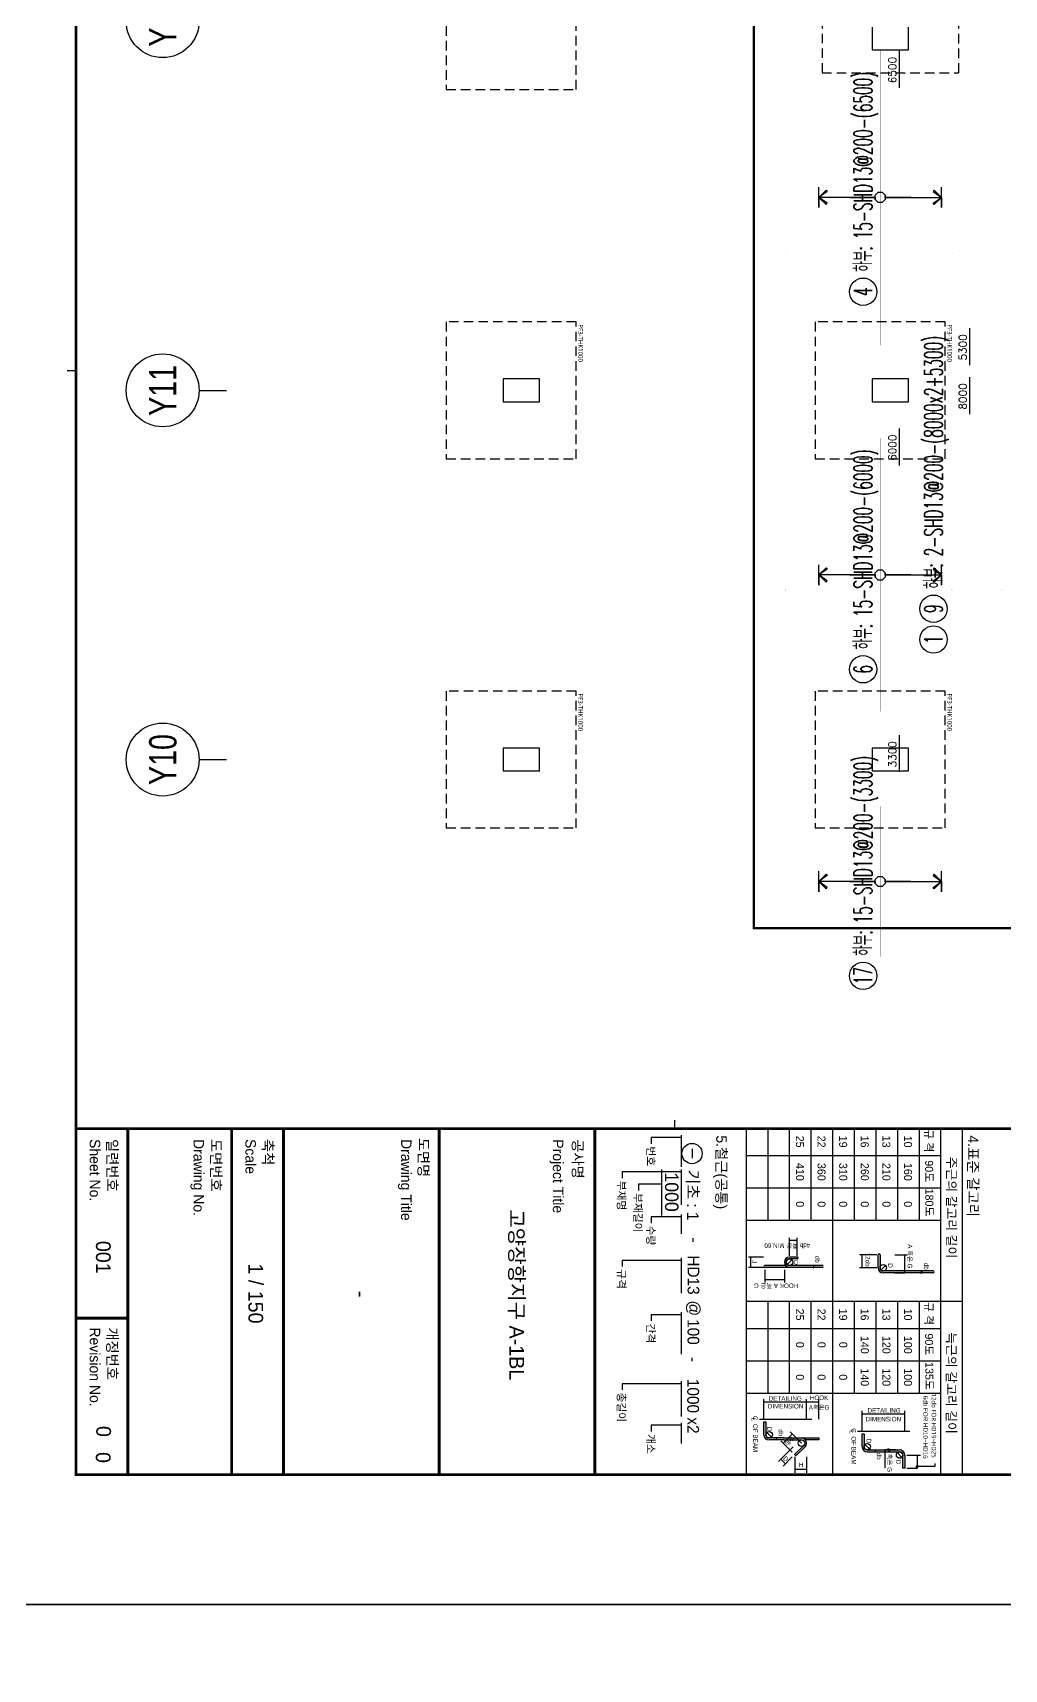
# Model space of a CAD drawing. Header units: millimetres. Extents: x 327808 to 2562540, y -728300 to 402793.
# Drawn here: x 461575 to 482896, y -306753 to -270846 of the extents above; entities that cross this region are included whole.
import ezdxf
from ezdxf.enums import TextEntityAlignment as Align

# ---------------------------------------------------------------- set-up
doc = ezdxf.new("R2010")
doc.units = ezdxf.units.MM
doc.header["$LTSCALE"] = 140
doc.linetypes.add('XS-기초$0$HID', pattern=[2.3, 1.5, -0.8])
doc.layers.get('Defpoints').update_dxf_attribs({"color": 145})
for name, color, linetype in [('BUB', 7, 'Continuous'), ('XDIM', 7, 'Continuous'), ('XREBAR', 1, 'Continuous'), ('XS-기초$0$MAT', 3, 'XS-기초$0$HID'), ('XS-기초$0$PILE-P', 4, 'XS-기초$0$HID'), ('XS-기초$0$WALL', 11, 'Continuous'), ('XTAG', 7, 'Continuous'), ('기초꺽임', 7, 'Continuous')]:
    doc.layers.add(name, color=color, linetype=linetype)
doc.layers.add('TEXT', color=3, linetype='Continuous', lineweight=9)
doc.layers.add('XS-기초$0$DEFPOINT', color=144, linetype='Continuous', plot=False)
doc.styles.add('ARIAL', font='malgun.ttf')
doc.styles.add('HYULL', font='')
doc.styles.add('XRebar', font='Romans.shx', dxfattribs={"bigfont": 'whgtxt.shx'})
doc.styles.add('XRebar2', font='Romans.shx')
doc.styles.add('XRebarSheet', font='HMKMRHD.TTF')
doc.styles.add('XS-기초$0$맑은고딕', font='malgun.ttf')
doc.styles.add('돋음', font='')
doc.styles.get('HYULL').set_extended_font_data('Dotum')
doc.styles.get('돋음').set_extended_font_data('Dotum')
doc.dimstyles.new('NDIM', dxfattribs={"dimtxt": 3, "dimasz": 1.5, "dimexe": 2, "dimexo": 2, "dimgap": 1, "dimtad": 1, "dimdec": 0, "dimdsep": 46, "dimlunit": 6, "dimtxsty": 'ARIAL', "dimblk": 'DOT', "dimcen": 1, "dimclrd": 256, "dimclre": 7, "dimclrt": 3, "dimadec": 0, "dimazin": 0, "dimtfac": 1, "dimtdec": 0, "dimtix": 1, "dimtmove": 2, "dimatfit": 3, "dimldrblk": 'DOT', "dimfxl": 8, "dimtvp": 1, "dimtolj": 1, "dimlwd": -1, "dimlwe": -1, "dimarcsym": 0})

# ---------------------------------------------------------------- blocks, each defined once
blk = doc.blocks.new('_Dot')
at = {"color": 0, "linetype": 'ByBlock', "lineweight": -2}
blk.add_line((-0.5, 0), (-1, 0), dxfattribs=at)
at = {"color": 0, "linetype": 'ByBlock', "const_width": 0.5}
blk.add_lwpolyline([(-0.25, 0, 1), (0.25, 0, 1)], format="xyb", close=True, dxfattribs=at)
blk = doc.blocks.new('*D30')
at = {"color": 7, "transparency": 16777216}
for p, q in [((80432, 20451), (80432, 20463)), ((80477, 20451), (80477, 20463))]:
    blk.add_line(p, q, dxfattribs=at)
at = {"transparency": 16777216}
blk.add_line((80433, 20461), (80475, 20461), dxfattribs=at)
at = {"layer": 'Defpoints', "color": 0, "transparency": 16777216}
for p in [(80432, 20449), (80477, 20461), (80477, 20449)]:
    blk.add_point(p, dxfattribs=at)
at = {"transparency": 16777216, "xscale": 1.5, "yscale": 1.5, "zscale": 1.5, "rotation": 180}
blk.add_blockref('_Dot', (80432, 20461), dxfattribs=at)
at = {"transparency": 16777216, "xscale": 1.5, "yscale": 1.5, "zscale": 1.5}
blk.add_blockref('_Dot', (80477, 20461), dxfattribs=at)
blk = doc.blocks.new('*D31')
at = {"color": 7, "transparency": 16777216}
for p, q in [((76172, 19024), (76172, 19045)), ((76217, 19024), (76217, 19045))]:
    blk.add_line(p, q, dxfattribs=at)
at = {"transparency": 16777216}
blk.add_line((76215, 19043), (76174, 19043), dxfattribs=at)
at = {"layer": 'Defpoints', "color": 0, "transparency": 16777216}
for p in [(76172, 19043), (76172, 19022), (76217, 19022)]:
    blk.add_point(p, dxfattribs=at)
at = {"transparency": 16777216, "xscale": 1.5, "yscale": 1.5, "zscale": 1.5, "rotation": 180}
blk.add_blockref('_Dot', (76172, 19043), dxfattribs=at)
at = {"transparency": 16777216, "xscale": 1.5, "yscale": 1.5, "zscale": 1.5}
blk.add_blockref('_Dot', (76217, 19043), dxfattribs=at)
blk = doc.blocks.new('*D32')
at = {"transparency": 16777216}
blk.add_line((80158, 18181), (80199, 18181), dxfattribs=at)
at = {"layer": 'Defpoints', "color": 0, "transparency": 16777216}
for p in [(80156, 18181), (80201, 18181), (80201, 18181)]:
    blk.add_point(p, dxfattribs=at)
at = {"transparency": 16777216, "xscale": 1.5, "yscale": 1.5, "zscale": 1.5, "rotation": 180}
blk.add_blockref('_Dot', (80156, 18181), dxfattribs=at)
at = {"transparency": 16777216, "xscale": 1.5, "yscale": 1.5, "zscale": 1.5}
blk.add_blockref('_Dot', (80201, 18181), dxfattribs=at)
blk = doc.blocks.new('XS-기초$0$PF3')
at = {"layer": 'XS-기초$0$MAT', "linetype": 'XS-기초$0$HID'}
blk.add_lwpolyline([(-1500, -1650), (1500, -1650), (1500, 1200), (-1500, 1200)], close=True, dxfattribs=at)
at = {"layer": 'XS-기초$0$DEFPOINT', "color": 1, "style": 'XS-기초$0$맑은고딕'}
blk.add_text('PF3-THK1000', height=100, dxfattribs=at).set_placement((-1450, 1300), align=Align.MIDDLE_LEFT)
blk = doc.blocks.new('XS-기초$0$PF2')
at = {"layer": 'XS-기초$0$MAT', "linetype": 'XS-기초$0$HID'}
blk.add_lwpolyline([(-1500, -750), (1500, -750), (1500, 750), (-1500, 750)], close=True, dxfattribs=at)
at = {"layer": 'XS-기초$0$DEFPOINT', "color": 1, "style": 'XS-기초$0$맑은고딕'}
blk.add_text('PF2-THK950', height=100, dxfattribs=at).set_placement((-1450, 850), align=Align.MIDDLE_LEFT)
blk = doc.blocks.new('BUB')
at = {"layer": 'BUB'}
blk.add_line((0, 1500), (0, 0), dxfattribs=at)
blk.add_circle((0, 3500), 2000, dxfattribs=at)
blk = doc.blocks.new('zdhdthbse')
at = {"layer": 'XS-기초$0$WALL', "color": 5}
for p, q in [((-8805, -250), (-8805, -750)), ((-8005, -750), (-8005, -250)), ((-8805, -750), (-8005, -750)), ((-16905, -7970), (-16905, -8470)), ((-16105, -7970), (-16905, -7970)), ((-16105, -8470), (-16105, -7970)), ((-8805, -7970), (-8805, -8470)), ((-8005, -7970), (-8805, -7970)), ((-8005, -8470), (-8005, -7970)), ((-16905, -8470), (-16105, -8470)), ((-8805, -8470), (-8005, -8470)), ((-16905, -16070), (-16905, -16570)), ((-16105, -16070), (-16905, -16070)), ((-16105, -16570), (-16105, -16070)), ((-8805, -16070), (-8805, -16570)), ((-8005, -16070), (-8805, -16070)), ((-8005, -16570), (-8005, -16070)), ((-16905, -16570), (-16105, -16570)), ((-8805, -16570), (-8005, -16570))]:
    blk.add_line(p, q, dxfattribs=at)
at = {"layer": '기초꺽임', "color": 1, "const_width": 50}
blk.add_lwpolyline([(-21405, 32883), (-21405, 19580), (-11405, 19580), (-11405, -20020), (24577, -20020)], dxfattribs=at)
at = {"layer": 'BUB', "xscale": 0.4, "yscale": 0.4, "zscale": 0.4, "rotation": 90}
for p in [(-22975, -120), (-22975, -8220), (-22975, -16320)]:
    blk.add_blockref('BUB', p, dxfattribs=at)
at = {"layer": 'XS-기초$0$PILE-P', "rotation": 270}
for p in [(-16505, -120), (-16505, -8220), (-8405, -8220), (-16505, -16320), (-8405, -16320)]:
    blk.add_blockref('XS-기초$0$PF3', p, dxfattribs=at)
at = {"layer": 'XS-기초$0$PILE-P'}
blk.add_blockref('XS-기초$0$PF2', (-8405, -500), dxfattribs=at)
at = {"layer": 'TEXT', "style": '돋음', "width": 0.8}
for s, p in [('Y12', (-24373, -120)), ('Y11', (-24373, -8220)), ('Y10', (-24373, -16320))]:
    blk.add_text(s, height=600, rotation=90, dxfattribs=at).set_placement(p, align=Align.MIDDLE_CENTER)
blk = doc.blocks.new('*U491', base_point=(479797.9003, -276191.0717))
at = {"layer": 'XTAG', "color": 0, "linetype": 'Continuous', "ltscale": 4.34365e-311}
blk.add_circle((479797.9003, -276528.5717), 300, dxfattribs=at)
at = {"layer": 'XTAG', "color": 0, "linetype": 'Continuous', "ltscale": 4.34365e-311, "style": 'XRebar', "width": 0.55}
blk.add_text('하부: 15-SHD13@200-(6500)', height=400, rotation=90, dxfattribs=at).set_placement((479797.9003, -276091.0717), align=Align.MIDDLE_LEFT)
blk.add_text('4', height=400, rotation=90, dxfattribs=at).set_placement((479797.9003, -276528.5717), align=Align.MIDDLE_CENTER)
blk = doc.blocks.new('*U492', base_point=(479797.9003, -284476.0717))
at = {"layer": 'XTAG', "color": 0, "linetype": 'Continuous', "ltscale": 4.34365e-311}
blk.add_circle((479797.9003, -284813.5717), 300, dxfattribs=at)
at = {"layer": 'XTAG', "color": 0, "linetype": 'Continuous', "ltscale": 4.34365e-311, "style": 'XRebar', "width": 0.55}
blk.add_text('하부: 15-SHD13@200-(6000)', height=400, rotation=90, dxfattribs=at).set_placement((479797.9003, -284376.0717), align=Align.MIDDLE_LEFT)
blk.add_text('6', height=400, rotation=90, dxfattribs=at).set_placement((479797.9003, -284813.5717), align=Align.MIDDLE_CENTER)
blk = doc.blocks.new('*U514', base_point=(479797.9003, -291201.0717))
at = {"layer": 'XTAG', "color": 0, "linetype": 'Continuous', "ltscale": 4.34365e-311}
blk.add_circle((479797.9003, -291538.5717), 300, dxfattribs=at)
at = {"layer": 'XTAG', "color": 0, "linetype": 'Continuous', "ltscale": 4.34365e-311, "style": 'XRebar', "width": 0.55}
blk.add_text('하부: 15-SHD13@200-(3300)', height=400, rotation=90, dxfattribs=at).set_placement((479797.9003, -291101.0717), align=Align.MIDDLE_LEFT)
blk.add_text('17', height=400, rotation=90, dxfattribs=at).set_placement((479797.9003, -291538.5717), align=Align.MIDDLE_CENTER)
blk = doc.blocks.new('*U530', base_point=(481342.9003, -283146.161))
at = {"layer": 'XTAG', "color": 0, "linetype": 'Continuous', "ltscale": 4.34365e-311}
for centre in [(481342.9003, -283483.661), (481342.9003, -284158.661)]:
    blk.add_circle(centre, 300, dxfattribs=at)
at = {"layer": 'XTAG', "color": 0, "linetype": 'Continuous', "ltscale": 4.34365e-311, "style": 'XRebar', "width": 0.55}
blk.add_text('하부: 2-SHD13@200-(8000x2+5300)', height=400, rotation=90, dxfattribs=at).set_placement((481342.9003, -283046.161), align=Align.MIDDLE_LEFT)
for s, p in [('9', (481342.9003, -283483.661)), ('1', (481342.9003, -284158.661))]:
    blk.add_text(s, height=400, rotation=90, dxfattribs=at).set_placement(p, align=Align.MIDDLE_CENTER)
blk = doc.blocks.new('dhs_sheet2e')
h = blk.add_hatch(color=256)
edge = h.paths.add_edge_path()
edge.add_line((76299, 21797), (76299, 20646.2))
edge.add_arc((76224.2, 20646.2), 74.7, -90, 0, ccw=False)
edge.add_line((76224.2, 20571.5), (75925.3, 20571.5))
edge.add_arc((75925.3, 20549.1), 22.4, 90, 270)
edge.add_line((75925.3, 20526.7), (76224.2, 20526.7))
edge.add_arc((76224.2, 20646.2), 119.6, 270, 360)
edge.add_line((76343.8, 20646.2), (76343.8, 21797))
edge.add_arc((76321.4, 21797), 22.4, 0, 180)
blk.add_hatch(color=256).paths.add_polyline_path([(80850.3, 21144.3), (80551.4, 21144.3, 0.4142136), (80431.9, 21024.7), (80431.9, 20621.2), (80431.9, 20277.5, -0.4142136), (80357.1, 20202.7), (80058.2, 20202.7), (80058.2, 20157.9), (80357.1, 20157.9, 0.4142136), (80476.7, 20277.5), (80476.7, 20621.2), (80476.7, 21024.7, -0.4142136), (80551.4, 21099.4), (80850.3, 21099.4)])
h = blk.add_hatch(color=256)
h.paths.add_polyline_path([(76216.8, 18481.2, -0.2277351), (76172, 18387.9), (76172, 17913.3, 1), (76216.8, 17913.3)])
h.paths.add_polyline_path([(76216.8, 19258.4, 1), (76172, 19258.4), (76172, 18481.2, -0.1833618), (76153.2, 18431.7, -0.6790836), (76150.1, 18423.9, -0.2067221), (76146.9, 18425.3, -0.6466922), (76022.6, 18481.2), (76022.6, 18660.6, 1), (75977.7, 18660.6), (75977.7, 18481.2, 1), (76216.8, 18481.2)])
h.paths.add_polyline_path([(76153.2, 18431.7, -0.0300135), (76146.9, 18425.3, 0.2067221), (76150.1, 18423.9, 0.6790836)], flags=17)
h = blk.add_hatch(color=256)
h.paths.add_polyline_path([(80200.9, 19160.1), (80156.1, 19160.1), (80156.1, 18756.6, -0.2277351), (80200.9, 18850)])
h.paths.add_polyline_path([(80156.1, 18756.6), (80156.1, 18353.1), (80156.1, 18009.4, -0.4142136), (80081.4, 17934.7), (79782.5, 17934.7), (79782.5, 17889.8), (80081.4, 17889.8, 0.4142136), (80200.9, 18009.4), (80200.9, 18353.1), (80200.9, 18756.6, -0.6681786), (80328.5, 18809.5), (80539.9, 18598.1), (80571.6, 18629.8), (80360.2, 18841.2, 0.6681786)])
at = {"color": 7, "ltscale": 2}
for p, q in [((73013.1, 22471.6), (81003.6, 22471.6)), ((77008.3, 22471.6), (77008.3, 17477.6)), ((73013.1, 21972.2), (81003.6, 21972.2)), ((73637.3, 21972.2), (73637.3, 17477.6)), ((74386.4, 21972.2), (74386.4, 17477.6)), ((75135.6, 21972.2), (75135.6, 17477.6)), ((77632.6, 21972.2), (77632.6, 17477.6)), ((78381.7, 21972.2), (78381.7, 17477.6)), ((79130.8, 21972.2), (79130.8, 17477.6)), ((73013.1, 21472.8), (75135.6, 21472.8)), ((77008.3, 21472.8), (79130.8, 21472.8)), ((75135.6, 19475.2), (77008.3, 19475.2)), ((79130.8, 19475.2), (81003.6, 19475.2)), ((73013.1, 17477.6), (81003.6, 17477.6))]:
    blk.add_line(p, q, dxfattribs=at)
for p, q in [((76299, 21797), (76299, 20646.2)), ((76343.8, 21797), (76343.8, 20646.2)), ((80742.8, 21835.3), (80817.5, 21835.3)), ((80817.5, 21835.3), (80817.5, 21432.5)), ((80553.3, 21432.5), (80848.4, 21432.5)), ((79607.9, 21142.4), (79607.9, 20159.8)), ((80431.9, 20277.5), (80431.9, 21024.7)), ((80476.7, 20277.5), (80476.7, 21024.7)), ((80498.6, 20971.9), (80604.3, 21077.5)), ((80551.4, 21144.3), (80850.3, 21144.3)), ((80850.3, 21099.4), (80551.4, 21099.4)), ((80850.3, 21144.3), (80850.3, 21099.4)), ((75925.3, 20571.5), (76224.2, 20571.5)), ((76224.2, 20526.7), (75925.3, 20526.7)), ((76277.1, 20593.4), (76171.4, 20699.1)), ((80835.3, 20687.8), (80431.9, 20687.8)), ((80058.2, 20202.7), (80357.1, 20202.7)), ((80058.2, 20157.9), (80058.2, 20202.7)), ((80357.1, 20157.9), (80058.2, 20157.9)), ((80304.3, 20224.6), (80410, 20330.3)), ((76172, 19258.4), (76172, 18481.2)), ((76216.8, 19258.4), (76216.8, 18481.2)), ((79332.2, 19158.3), (79332.2, 18878.1)), ((75592.1, 18659.1), (75592.1, 18482.7)), ((75977.7, 18660.6), (75977.7, 18481.2)), ((76022.6, 18660.6), (76022.6, 18481.2)), ((76150.1, 18428.4), (76044.4, 18534.1)), ((79332.2, 18874.3), (79332.2, 17887.4)), ((80065.6, 18544), (80274.3, 18335.3)), ((80156.1, 18353.1), (80156.1, 18756.6)), ((80200.9, 18353.1), (80200.9, 18756.6)), ((80328.5, 18809.5), (80539.9, 18598.1)), ((80357.7, 18568.9), (80698.5, 18228.1)), ((80360.2, 18841.2), (80571.6, 18629.8)), ((80539.9, 18598.1), (80571.6, 18629.8)), ((80883.4, 18874.3), (80883.4, 18609.1)), ((76502.4, 18360.2), (76502.4, 17914.8)), ((80156.1, 18353.1), (80156.1, 18009.4)), ((80200.9, 18353.1), (80200.9, 18009.4)), ((80749.9, 18385.4), (80646.9, 18282.4)), ((79782.5, 17889.8), (79782.5, 17934.7)), ((79782.5, 17934.7), (80081.4, 17934.7)), ((80081.4, 17889.8), (79782.5, 17889.8)), ((80028.6, 17956.6), (80134.2, 18062.2)), ((76215.3, 17590.4), (75979.2, 17590.4))]:
    blk.add_line(p, q)
at = {"color": 1}
for p, q in [((76299, 21501), (76299, 21548.4)), ((76342.3, 21546.4), (76300.5, 21546.4)), ((76343.8, 21501), (76343.8, 21548.4)), ((75925.3, 20916), (75925.3, 21199.6)), ((75926.8, 21139.7), (76342.3, 21139.7)), ((75925.3, 20500.1), (75925.3, 20098.9)), ((76224.2, 20500.1), (76224.2, 20098.9)), ((76222.7, 20158.9), (75926.8, 20158.9))]:
    blk.add_line(p, q, dxfattribs=at)
at = {"linetype": 'Continuous'}
for p, q in [((79998.5, 20053.3), (79998.5, 21263.8)), ((79722.7, 17785.2), (79722.7, 18995.8))]:
    blk.add_line(p, q, dxfattribs=at)
at = {"color": 7}
for p, q in [((80551.4, 21191.6), (80551.4, 21507.4)), ((80850.3, 21191.6), (80850.3, 21435)), ((76343.8, 20916), (76343.8, 21141.7)), ((79996, 21144.3), (79533, 21144.3)), ((80431.9, 20947.5), (80431.9, 20685.3)), ((79996, 20157.9), (79533, 20157.9)), ((79720.2, 19160.1), (79257.5, 19160.1)), ((75953.1, 18660.6), (75532.2, 18660.6)), ((79720.2, 18876.2), (79257.5, 18876.2)), ((79720.2, 18876.2), (79257.5, 18876.2)), ((80273.9, 18754.9), (80011.4, 18492.3)), ((80485.3, 18543.5), (80222.7, 18281)), ((80591.1, 18876.2), (80958.3, 18876.2)), ((80591.1, 18607.2), (80958.3, 18607.2)), ((80594.5, 18543.5), (80804.2, 18333.8)), ((75953.1, 18481.2), (75532.2, 18481.2)), ((76270.6, 18361.7), (76562.3, 18361.7)), ((80488.8, 18437.8), (80698.5, 18228.1)), ((75977.7, 17876.9), (75977.7, 17530.5)), ((76216.8, 17876.9), (76216.8, 17530.5)), ((76270.6, 17913.3), (76562.3, 17913.3)), ((79720.2, 17885.5), (79257.5, 17885.5)), ((73477.6, 16230.5), (73697, 16230.5)), ((73013.1, 15831.2), (72813.3, 15831.2)), ((55508.9, 1997.6), (55508.9, 1797.9))]:
    blk.add_line(p, q, dxfattribs=at)
at = {"color": 4}
for p, q in [((80156.1, 19160.1), (80200.9, 19160.1)), ((80156.1, 18756.6), (80156.1, 19160.1)), ((80200.9, 19160.1), (80200.9, 18850)), ((76172, 18387.9), (76172, 17913.3)), ((76216.8, 18481.2), (76216.8, 17913.3))]:
    blk.add_line(p, q, dxfattribs=at)
at = {"color": 1, "ltscale": 2}
for p, q in [((73160.8, 15979.6), (73897.2, 15979.6)), ((73217.3, 15979.6), (73217.3, 15288.3)), ((73955, 15979.6), (74769.1, 15979.6)), ((74011.5, 15979.6), (74011.5, 14611.4)), ((74992, 15979.6), (75438.1, 15979.6)), ((75048.5, 15979.6), (75048.5, 15288.3)), ((75998.4, 15979.6), (76812.5, 15979.6)), ((76054.9, 15979.6), (76054.9, 14611.4)), ((77253.2, 15979.6), (78222.3, 15979.6)), ((77309.7, 15979.6), (77309.7, 15288.3)), ((78846.9, 15979.6), (79661, 15979.6)), ((78903.4, 15979.6), (78903.4, 14611.4)), ((79804.8, 15979.6), (80281.2, 15979.6)), ((79861.3, 15979.6), (79861.3, 15288.3)), ((73955, 15525.5), (75020.4, 15525.5)), ((74296, 15525.5), (74296, 14991.1)), ((73217.3, 15288.3), (73361.3, 15288.3)), ((75048.5, 15288.3), (75192.5, 15288.3)), ((77309.7, 15288.3), (77453.7, 15288.3)), ((79861.3, 15288.3), (80005.3, 15288.3)), ((74296, 14991.1), (74440, 14991.1)), ((74011.5, 14611.4), (74155.5, 14611.4)), ((76054.9, 14611.4), (76198.9, 14611.4)), ((78903.4, 14611.4), (79047.4, 14611.4))]:
    blk.add_line(p, q, dxfattribs=at)
at = {"color": 30}
for p, q in [((73013.1, 6791.9), (81003.6, 6791.9)), ((73013.1, 5593.3), (81003.6, 5593.3)), ((73013.1, 3196.2), (81003.6, 3196.2))]:
    blk.add_line(p, q, dxfattribs=at)
at = {"color": 7}
blk.add_lwpolyline([(84000, 0), (84000, 59329.4), (0, 59329.4), (0, 0)], close=True, dxfattribs=at)
at = {"color": 30, "const_width": 64.9}
blk.add_lwpolyline([(81003.6, 57331.7), (2996.4, 57331.7), (2996.4, 1997.6), (81003.6, 1997.6)], close=True, dxfattribs=at)
for points in [[(73013.1, 1997.6), (73013.1, 57331.7)], [(73013.1, 13983.4), (81003.6, 13983.4)], [(73013.1, 10387.6), (81003.6, 10387.6)], [(73013.1, 6791.9), (81003.6, 6791.9)], [(73013.1, 5593.3), (81003.6, 5593.3)], [(73013.1, 3196.2), (81003.6, 3196.2)], [(77390.2, 1997.6), (77390.2, 3196.2)]]:
    blk.add_lwpolyline(points, dxfattribs=at)
at = {"color": 1, "ltscale": 2, "const_width": 1.87}
for points in [[(79725.1, 2916.8), (79725.1, 2355), (80286.9, 2355), (80286.9, 2916.8), (79725.1, 2916.8)], [(80321.3, 2916.8), (80321.3, 2355), (80883.1, 2355), (80883.1, 2916.8), (80321.3, 2916.8)]]:
    blk.add_lwpolyline(points, dxfattribs=at)
for centre, radius in [((80817.5, 21432.5), 22.4), ((80817.5, 21432.5), 11.2), ((80551.4, 21024.7), 74.7), ((80498.6, 20971.9), 4.48), ((80604.3, 21077.5), 4.48), ((76171.4, 20699.1), 4.48), ((76277.1, 20593.4), 4.48), ((80357.1, 20277.5), 74.7), ((80304.3, 20224.6), 4.48), ((80410, 20330.3), 4.48), ((76044.4, 18534.1), 4.48), ((80275.7, 18756.6), 74.7), ((76150.1, 18428.4), 4.48), ((80081.4, 18009.4), 74.7), ((80028.6, 17956.6), 4.48), ((80134.2, 18062.2), 4.48)]:
    blk.add_circle(centre, radius)
at = {"color": 4}
for centre in [(76224.2, 20646.2), (76097.3, 18481.2)]:
    blk.add_circle(centre, 74.7, dxfattribs=at)
at = {"color": 7, "linetype": 'Continuous'}
blk.add_circle((73588.4, 16228.7), 234.1, dxfattribs=at).dxf.unprotected_set("ltscale", 0)
for centre, radius, start, end in [((76321.4, 21797), 22.4, 0, 180), ((80551.4, 21024.7), 119.6, 90, 180), ((80551.4, 21024.7), 74.7, 90, 180), ((75925.3, 20549.1), 22.4, 90, 270), ((76224.2, 20646.2), 119.6, 270, 0), ((76224.2, 20646.2), 74.7, 270, 0), ((80357.1, 20277.5), 74.7, 270, 0), ((80357.1, 20277.5), 119.6, 270, 0), ((76000.1, 18660.6), 22.4, 0, 180), ((80275.7, 18756.6), 119.6, 45, 180), ((76097.3, 18481.2), 119.6, 180, 0), ((76097.3, 18481.2), 74.7, 180, 0), ((80081.4, 18009.4), 119.6, 270, 0), ((80081.4, 18009.4), 74.7, 270, 0)]:
    blk.add_arc(centre, radius, start, end)
at = {"color": 4}
blk.add_arc((76194.4, 17913.3), 22.4, 180, 0, dxfattribs=at)
at = {"color": 1, "rotation": 180}
for p, xscale, yscale, zscale in [((76299, 21546.4), 1.5, 1.5, 1.5), ((75925.3, 21139.7), 11.98573127229489, 11.98573127229489, 11.98573127229489), ((75925.3, 20158.9), 11.98573127229489, 11.98573127229489, 11.98573127229489)]:
    blk.add_blockref('_Dot', p, dxfattribs=dict(at, xscale=xscale, yscale=yscale, zscale=zscale))
at = {"color": 1}
for p, xscale, yscale, zscale in [((76343.8, 21546.4), 1.5, 1.5, 1.5), ((76343.8, 21139.7), 1.498216409036861, 1.498216409036861, 1.498216409036861), ((76224.2, 20158.9), 11.98573127229489, 11.98573127229489, 11.98573127229489)]:
    blk.add_blockref('_Dot', p, dxfattribs=dict(at, xscale=xscale, yscale=yscale, zscale=zscale))
for p, xscale, yscale, zscale, rotation in [((80551.4, 21432.5), 14.98216409036861, 14.98216409036861, 14.98216409036861, 180), ((79607.9, 21144.3), 14.98216409036861, 14.98216409036861, 14.98216409036861, 90), ((80431.9, 20687.8), 14.98216409036861, 14.98216409036861, 14.98216409036861, 180), ((79607.9, 20157.9), 14.98216409036861, 14.98216409036861, 14.98216409036861, 270), ((79332.2, 19160.1), 14.98216409036861, 14.98216409036861, 14.98216409036861, 90), ((75592.1, 18660.6), 11.98573127229489, 11.98573127229489, 11.98573127229489, 90), ((79332.2, 18876.2), 14.98216409036861, 14.98216409036861, 14.98216409036861, 90), ((79332.2, 18876.2), 1.872770511296076, 1.872770511296076, 1.872770511296076, 270), ((80064, 18545), 14.98216409036862, 14.98216409036862, 14.98216409036862, 135.0000000000825), ((80883.4, 18876.2), 14.98216409036861, 14.98216409036861, 14.98216409036861, 90), ((80883.4, 18607.2), 14.98216409036861, 14.98216409036861, 14.98216409036861, 270), ((75592.1, 18481.2), 11.98573127229489, 11.98573127229489, 11.98573127229489, 270), ((76502.4, 18361.7), 11.98573127229489, 11.98573127229489, 11.98573127229489, 90), ((80275.7, 18333.9), 14.98216409036862, 14.98216409036862, 14.98216409036862, 315.0000000000825), ((80645.5, 18281.1), 14.98216409036861, 14.98216409036861, 14.98216409036861, 225.0000000002524), ((80751.2, 18386.8), 14.98216409036861, 14.98216409036861, 14.98216409036861, 45.00000000025246), ((76502.4, 17913.3), 11.98573127229489, 11.98573127229489, 11.98573127229489, 270), ((79332.2, 17885.5), 14.98216409036861, 14.98216409036861, 14.98216409036861, 270), ((75977.7, 17590.4), 11.98573127229489, 11.98573127229489, 11.98573127229489, 180)]:
    blk.add_blockref('_Dot', p, dxfattribs=dict(xscale=xscale, yscale=yscale, zscale=zscale, rotation=rotation))
for p, xscale, yscale, zscale in [((80850.3, 21432.5), 1.872770511296076, 1.872770511296076, 1.872770511296076), ((80850.3, 20687.8), 14.98216409036861, 14.98216409036861, 14.98216409036861), ((76216.8, 17590.4), 11.98573127229489, 11.98573127229489, 11.98573127229489)]:
    blk.add_blockref('_Dot', p, dxfattribs=dict(xscale=xscale, yscale=yscale, zscale=zscale))
at = {"color": 7, "style": 'XRebarSheet'}
for s, p in [('4.표준 갈고리', (73168.2, 22602.8)), ('5.철근(공통)', (73167, 16788))]:
    blk.add_text(s, height=242.71, dxfattribs=at).set_placement(p)
at = {"color": 3}
for s, height, style, p in [('주근의 갈고리 길이', 217.47, 'XRebarSheet', (73661.6, 22115.7)), ('늑근의 갈고리 길이', 217.47, 'XRebarSheet', (77716.4, 22111.4)), ('규 격', 184.85, 'XRebarSheet', (73024.7, 21609.3)), ('90도', 184.85, 'XRebarSheet', (73743.9, 21612.7)), ('180도', 184.85, 'XRebarSheet', (74396.5, 21618.3)), ('규 격', 184.85, 'XRebarSheet', (77015.8, 21609.3)), ('90도', 184.85, 'XRebarSheet', (77741.9, 21610.8)), ('135도', 184.85, 'XRebarSheet', (78402.8, 21618.5)), ('기초 : 1', 271.84, 'HYULL', (73958.2, 16112.5)), ('-', 271.8, 'HYULL', (75524.6, 16143.6)), ('HD13', 271.84, 'HYULL', (75937.6, 16126.4)), ('@', 271.8, 'HYULL', (76981.9, 16143.6)), ('100', 271.84, 'HYULL', (77410.5, 16124.9)), ('1000 x2', 271.84, 'HYULL', (78789.8, 16118.6)), ('-', 271.8, 'HYULL', (78283.3, 16120.3)), ('번호', 181.22, 'XRebarSheet', (73421.4, 15184.8)), ('수량', 181.22, 'XRebarSheet', (75252.6, 15184.8)), ('간격', 181.22, 'XRebarSheet', (77513.8, 15184.8)), ('개소', 181.22, 'XRebarSheet', (80065.4, 15184.8)), ('부재길이', 181.22, 'XRebarSheet', (74500.1, 14887.6)), ('부재명', 181.22, 'XRebarSheet', (74215.6, 14507.8)), ('규격', 181.22, 'XRebarSheet', (76259, 14507.8)), ('총길이', 181.22, 'XRebarSheet', (79107.5, 14507.8))]:
    blk.add_text(s, height=height, dxfattribs=dict(at, style=style)).set_placement(p)
for s, height, style, p in [('db', 104.88, 'HYULL', (76110.6, 21591.3)), ('12db FOR HD19~HD25', 104.875, 'ARIAL', (79128.8, 21763.4)), ('6db FOR HD10~HD16', 104.875, 'HYULL', (79181.1, 21570.1)), ('A 혹은 G', 104.88, 'HYULL', (75682.6, 21210.1)), ('D', 104.9, 'HYULL', (76121.8, 20758.8)), ('A 혹은 G', 104.88, 'HYULL', (80384, 20740.7)), ('D', 104.9, 'HYULL', (80656, 20944.7)), ('db', 104.88, 'HYULL', (80494.6, 20497.1)), ('12db', 104.88, 'HYULL', (75877.3, 20236.3)), ('D', 104.9, 'HYULL', (80177.8, 20262.8)), ('C  OF BEAM', 104.88, 'HYULL', (79933.3, 19912.7)), ('L', 104.9, 'HYULL', (79978.2, 19870.3)), ('db', 104.88, 'HYULL', (75947.2, 19073.7)), ('db', 104.88, 'HYULL', (79955.9, 18229.1)), ('D', 104.9, 'HYULL', (79902.1, 17964.6)), ('J', 104.9, 'HYULL', (76052.4, 17620.3)), ('C  OF BEAM', 104.88, 'HYULL', (79646.6, 17640.3)), ('L', 104.9, 'HYULL', (79691.4, 17597.9))]:
    blk.add_text(s, height=height, dxfattribs=dict(style=style)).set_placement(p)
at = {"style": 'HYULL'}
for s, height, rotation, p in [('DETAILING', 104.88, 90, (79572.8, 20283)), ('DIMENSION', 104.88, 90, (79773.2, 20238.9)), ('HOOK', 104.88, 90, (79280.6, 18949.8)), ('A혹은G', 104.88, 90, (79503.2, 18925.5)), ('4db 혹은 MIN.60', 104.875, 270, (75662.8, 18959.9)), ('D', 104.9, 270, (76045.4, 18676.8)), ('HOOK A 혹은 G', 104.875, 270, (76588.8, 18683)), ('DETAILING', 104.88, 90, (79297.1, 18001.8)), ('DIMENSION', 104.88, 90, (79475.3, 17979.8)), ('H', 104.9, 90, (80828.6, 18696.9))]:
    blk.add_text(s, height=height, rotation=rotation, dxfattribs=at).set_placement(p)
at = {"style": 'HYULL', "width": 0.8}
for s, height, rotation, p in [('6db', 104.88, 315, (80113.5, 18528.3)), ('D', 104.9, 45, (80638.1, 18324.3))]:
    blk.add_text(s, height=height, rotation=rotation, dxfattribs=at).set_placement(p)
at = {"color": 3, "linetype": 'Continuous', "style": 'HYULL'}
e = blk.add_text('1000', height=312.13, dxfattribs=at)
e.set_placement((74023.5, 15760.5), align=Align.MIDDLE_LEFT)
e.dxf.unprotected_set("ltscale", 0)
at = {"color": 7, "style": 'XRebarSheet'}
for s, height, p in [('공사명', 241.63, (73259, 13591.6)), ('Project Title', 241.632, (73259, 13135.1)), ('도면명', 241.63, (73225, 10028.1)), ('Drawing Title', 241.632, (73252.8, 9628.5)), ('축척', 241.63, (73252.8, 6432.3)), ('Scale', 241.63, (73252.8, 6032.8)), ('도면번호', 241.63, (73252.8, 5233.8)), ('Drawing No.', 241.632, (73252.8, 4834.2)), ('일련번호', 241.63, (73252.8, 2836.6)), ('개정번호', 241.63, (77602.3, 2836.6)), ('Sheet No.', 241.63, (73252.8, 2437.1)), ('Revision No.', 241.632, (77602.3, 2437.1))]:
    blk.add_text(s, height=height, dxfattribs=at).set_placement(p, align=Align.MIDDLE_LEFT)
for base, p1, p2, picture, middle in [((80476.7, 20461.4), (80431.9, 20449.3), (80476.7, 20449.3), '*D30', (80454.3, 20461.4)), ((76172, 19043.3), (76216.8, 19021.8), (76172, 19021.8), '*D31', (76194.4, 19043.3)), ((80200.9, 18181.3), (80156.1, 18181.3), (80200.9, 18181.3), '*D32', (80178.5, 18181.3))]:
    dim = blk.add_linear_dim(base=base, p1=p1, p2=p2, text=' ', dimstyle='NDIM')
    dim.commit()
    dim.dimension.update_dxf_attribs({"geometry": picture, "text_midpoint": middle})
blk = doc.blocks.new('SDHSDHS')
at = {"color": 7, "ltscale": 2}
for p, q in [((54760, 15730), (56352, 15730)), ((57756, 15730), (59348, 15730)), ((54760, 15355), (56352, 15355)), ((57756, 15355), (59348, 15355)), ((54760, 14981), (56352, 14981)), ((57756, 14981), (59348, 14981)), ((54760, 14606), (56352, 14606)), ((57756, 14606), (59348, 14606)), ((54760, 14232), (56352, 14232)), ((57756, 14232), (59348, 14232)), ((54760, 13857), (56352, 13857)), ((57756, 13857), (59348, 13857)), ((54760, 13483), (56352, 13483)), ((57756, 13483), (59348, 13483))]:
    blk.add_line(p, q, dxfattribs=at)
at = {"color": 255, "xscale": 0.75, "yscale": 0.75, "zscale": 0.75}
blk.add_blockref('dhs_sheet2e', (0, 0), dxfattribs=at)
at = {"color": 3, "style": 'XRebarSheet'}
for s, height, p in [('10', 138.6, (54984, 15913)), ('160', 138.6, (55508, 15914)), ('0', 139, (56069, 15914)), ('10', 138.6, (57980, 15913)), ('100', 138.6, (58504, 15914)), ('100', 138.6, (59066, 15914)), ('13', 138.6, (54984, 15539)), ('210', 138.6, (55508, 15540)), ('0', 139, (56069, 15540)), ('13', 138.6, (57980, 15539)), ('120', 138.6, (58504, 15540)), ('120', 138.6, (59066, 15540)), ('16', 138.6, (54984, 15164)), ('260', 138.6, (55508, 15165)), ('0', 139, (56069, 15165)), ('16', 138.6, (57980, 15164)), ('140', 138.6, (58504, 15165)), ('140', 138.6, (59066, 15165)), ('19', 138.6, (54984, 14790)), ('310', 138.6, (55508, 14791)), ('0', 139, (56069, 14791)), ('19', 138.6, (57980, 14790)), ('0', 139, (58504, 14791)), ('0', 139, (59066, 14791)), ('22', 138.6, (54984, 14415)), ('360', 138.6, (55508, 14416)), ('0', 139, (56069, 14416)), ('22', 138.6, (57980, 14415)), ('0', 139, (58504, 14416)), ('0', 139, (59066, 14416)), ('25', 138.6, (54984, 14041)), ('410', 138.6, (55508, 14042)), ('0', 139, (56069, 14042)), ('25', 138.6, (57980, 14041)), ('0', 139, (58504, 14042)), ('0', 139, (59066, 14042))]:
    blk.add_text(s, height=height, dxfattribs=at).set_placement(p, align=Align.MIDDLE_CENTER)
for s, p in [('고양장항지구 A-1BL', (57636, 9139)), ('-', (57626, 6442)), ('1 / 150', (57614, 4619)), ('0', (60004, 1978)), ('0', (60456, 1971))]:
    blk.add_text(s, height=255, dxfattribs=at).set_placement(p, align=Align.MIDDLE)
blk.add_text('001', height=254.8, dxfattribs=at).set_placement((56703, 1845))

msp = doc.modelspace()

# ---------------------------------------------------------------- linework, layer by layer
at = {"layer": 'XDIM', "color": 250, "linetype": 'Continuous', "ltscale": 2.20348e-317}
for p, q in [((479997.9, -272214.1), (479997.9, -272214.1)), ((481542.9, -278297.4), (481542.9, -278297.4)), ((481542.9, -279374.4), (481542.9, -279374.4)), ((479997.9, -280499.1), (479997.9, -280499.1)), ((479997.9, -287224.1), (479997.9, -287224.1))]:
    msp.add_line(p, q, dxfattribs=at)
at = {"layer": 'XDIM', "color": 1, "linetype": 'Continuous', "ltscale": 2.20348e-317}
for points in [[(480597.9, -272054.1), (480597.9, -271245)], [(482142.9, -278137.4), (482142.9, -277328.3)], [(482142.9, -279214.4), (482142.9, -278405.4)], [(480597.9, -280339.1), (480597.9, -279530)], [(480597.9, -287064.1), (480597.9, -286255)]]:
    msp.add_lwpolyline(points, dxfattribs=at)
at = {"layer": 'XDIM', "color": 4, "linetype": 'Continuous', "ltscale": 4.56907e-10}
for points in [[(479500.4, -274458), (480060.4, -274458), (480060.4, -274504.6), (480060.4, -274411.4), (480126.3, -274345.5), (480219.5, -274345.5), (480285.4, -274411.4), (480285.4, -274504.6), (480219.5, -274570.5), (480126.3, -274570.5), (480060.4, -274504.6), (480060.4, -274458), (479500.4, -274458), (479500.4, -274458), (478827.9, -274458), (478987, -274298.9), (479012.2, -274329), (478827.9, -274458), (478987, -274617.1), (479012.2, -274587.1), (478827.9, -274458), (478827.9, -274683), (478827.9, -274233)], [(480845.4, -274458), (480285.4, -274458), (480285.4, -274411.4), (480285.4, -274504.6), (480219.5, -274570.5), (480126.3, -274570.5), (480060.4, -274504.6), (480060.4, -274411.4), (480126.3, -274345.5), (480219.5, -274345.5), (480285.4, -274411.4), (480285.4, -274458), (480845.4, -274458), (480845.4, -274458), (481517.9, -274458), (481358.8, -274617.1), (481333.6, -274587.1), (481517.9, -274458), (481358.8, -274298.9), (481333.6, -274329), (481517.9, -274458), (481517.9, -274683), (481517.9, -274233)], [(479500.4, -282743), (480060.4, -282743), (480060.4, -282789.6), (480060.4, -282696.4), (480126.3, -282630.5), (480219.5, -282630.5), (480285.4, -282696.4), (480285.4, -282789.6), (480219.5, -282855.5), (480126.3, -282855.5), (480060.4, -282789.6), (480060.4, -282743), (479500.4, -282743), (479500.4, -282743), (478827.9, -282743), (478987, -282583.9), (479012.2, -282614), (478827.9, -282743), (478987, -282902.1), (479012.2, -282872.1), (478827.9, -282743), (478827.9, -282968), (478827.9, -282518)], [(480845.4, -282743), (480285.4, -282743), (480285.4, -282696.4), (480285.4, -282789.6), (480219.5, -282855.5), (480126.3, -282855.5), (480060.4, -282789.6), (480060.4, -282696.4), (480126.3, -282630.5), (480219.5, -282630.5), (480285.4, -282696.4), (480285.4, -282743), (480845.4, -282743), (480845.4, -282743), (481517.9, -282743), (481358.8, -282902.1), (481333.6, -282872.1), (481517.9, -282743), (481358.8, -282583.9), (481333.6, -282614), (481517.9, -282743), (481517.9, -282968), (481517.9, -282518)]]:
    msp.add_lwpolyline(points, dxfattribs=at)
at = {"layer": 'XDIM', "color": 4, "linetype": 'Continuous', "ltscale": 4.56907e-10, "elevation": -0.5}
for points in [[(479500.4, -289468), (480060.4, -289468), (480060.4, -289514.6), (480060.4, -289421.4), (480126.3, -289355.5), (480219.5, -289355.5), (480285.4, -289421.4), (480285.4, -289514.6), (480219.5, -289580.5), (480126.3, -289580.5), (480060.4, -289514.6), (480060.4, -289468), (479500.4, -289468), (479500.4, -289468), (478827.9, -289468), (478987, -289308.9), (479012.2, -289339), (478827.9, -289468), (478987, -289627.1), (479012.2, -289597.1), (478827.9, -289468), (478827.9, -289693), (478827.9, -289243)], [(480845.4, -289468), (480285.4, -289468), (480285.4, -289421.4), (480285.4, -289514.6), (480219.5, -289580.5), (480126.3, -289580.5), (480060.4, -289514.6), (480060.4, -289421.4), (480126.3, -289355.5), (480219.5, -289355.5), (480285.4, -289421.4), (480285.4, -289468), (480845.4, -289468), (480845.4, -289468), (481517.9, -289468), (481358.8, -289627.1), (481333.6, -289597.1), (481517.9, -289468), (481358.8, -289308.9), (481333.6, -289339), (481517.9, -289468), (481517.9, -289693), (481517.9, -289243)]]:
    msp.add_lwpolyline(points, dxfattribs=at)
at = {"layer": 'XREBAR', "color": 11, "linetype": 'Continuous', "ltscale": 4.56907e-10, "const_width": 1}
for points in [[(478105.4, -276293), (478105.4, -276293), (478105.4, -275693), (478100.4, -275674.3), (478086.7, -275660.5), (478067.9, -275655.5), (478067.9, -268293), (478067.9, -268293)], [(482860.4, -276293), (482860.4, -276293), (482860.4, -275693), (482855.4, -275674.3), (482841.7, -275660.5), (482822.9, -275655.5), (482822.9, -268293), (482822.9, -268293)], [(480172.9, -277708), (480172.9, -277708), (480172.9, -271208), (480172.9, -271208)], [(481755.4, -276573), (481755.4, -276573), (481755.4, -275693), (481750.4, -275674.3), (481736.7, -275660.5), (481717.9, -275655.5), (481717.9, -271273), (481717.9, -271273)], [(478105.4, -283693), (478105.4, -283693), (478105.4, -283093), (478100.4, -283074.3), (478086.7, -283060.5), (478067.9, -283055.5), (478067.9, -275693), (478067.9, -275693)], [(481755.4, -283693), (481755.4, -283693), (481755.4, -283093), (481750.4, -283074.3), (481736.7, -283060.5), (481717.9, -283055.5), (481717.9, -275693), (481717.9, -275693)], [(482860.4, -283693), (482860.4, -283693), (482860.4, -283093), (482855.4, -283074.3), (482841.7, -283060.5), (482822.9, -283055.5), (482822.9, -275693), (482822.9, -275693)], [(480172.9, -285743), (480172.9, -285743), (480172.9, -279743), (480172.9, -279743)], [(478067.9, -291093), (478067.9, -291093), (478067.9, -283093), (478067.9, -283093)], [(481717.9, -291093), (481717.9, -291093), (481717.9, -283093), (481717.9, -283093)], [(482822.9, -291093), (482822.9, -291093), (482822.9, -283093), (482822.9, -283093)], [(480172.9, -291118), (480172.9, -291118), (480172.9, -287818), (480172.9, -287818)]]:
    msp.add_lwpolyline(points, dxfattribs=at)

# ---------------------------------------------------------------- block references
at = {"layer": 'XREBAR', "xscale": 1.266666656504953, "yscale": 1.266666656504953, "zscale": 1.266666656504953, "rotation": 270}
for p in [(460626.5, -225529.6), (460626.5, -305329.6)]:
    msp.add_blockref('SDHSDHS', p, dxfattribs=at)
at = {"layer": 'XREBAR'}
msp.add_blockref('zdhdthbse', (488802.9, -270473), dxfattribs=at)
at = {"layer": 'XTAG', "color": 11, "linetype": 'Continuous', "ltscale": 4.34365e-311}
for name, p in [('*U491', (479797.9, -276191.1)), ('*U530', (481342.9, -283146.2)), ('*U492', (479797.9, -284476.1)), ('*U514', (479797.9, -291201.1))]:
    msp.add_blockref(name, p, dxfattribs=at)

# ---------------------------------------------------------------- texts
at = {"layer": 'XDIM', "color": 3, "linetype": 'Continuous', "ltscale": 2.20348e-317, "style": 'XRebar2'}
for s, p in [('6500', (480575.9, -271666.8)), ('5300', (482120.9, -277750.1)), ('8000', (482120.9, -278827.1)), ('6000', (480575.9, -279951.8)), ('3300', (480575.9, -286676.8))]:
    msp.add_text(s, height=168, rotation=90, dxfattribs=at).set_placement(p, align=Align.BOTTOM_CENTER)

doc.saveas('drawing.dxf')
